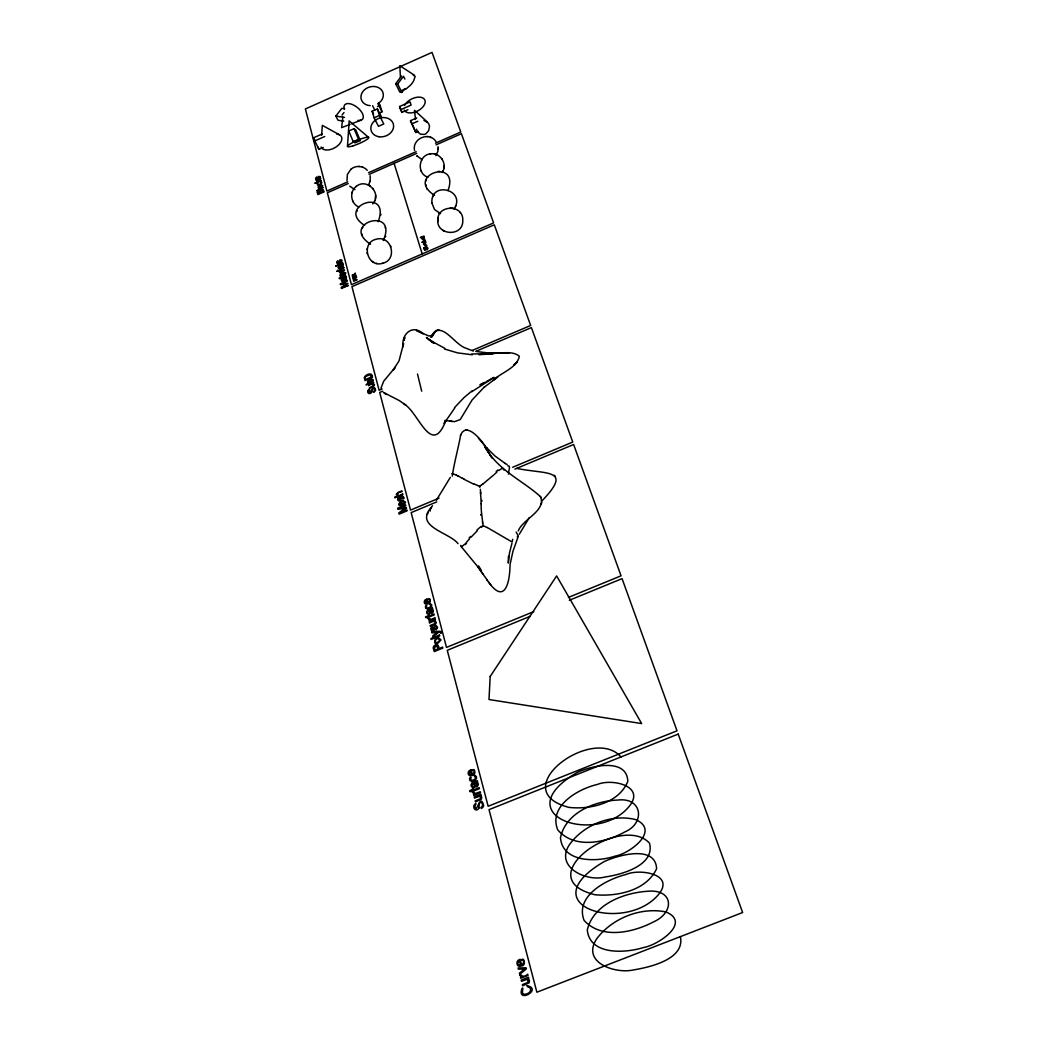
<?xml version="1.0" encoding="UTF-8"?>
<svg xmlns="http://www.w3.org/2000/svg" width="1048" height="1048" viewBox="0 0 1048 1048"><rect width="100%" height="100%" fill="white"/><g stroke="black" fill="none" stroke-linecap="round" stroke-linejoin="round"><path stroke-width="1.5" d="M435.889 155.641L437.854 151.41L438.051 146.655M430.296 153.899C440.121 151.921 448.086 164.392 442.177 172.501M438.182 149.078L438.195 148.266M444.129 165.61L443.946 168.007M508.45 556.292L508.306 563.09L509.485 552.886L511.948 543.322M424.453 249.463C424.257 246.542 423.916 252.489 426.025 249.241A6.367 4.048 -27.9 0 0 426.051 248.913L427.112 247.957L426.824 249.581M381 388.035L383.751 381.131L395.371 367.141L393.38 369.813L399.052 360.813L403.546 343.534L403.035 346.744C401.201 334.142 412.584 323.675 423.169 333.801L416.436 330.461L428.632 335.963L432.104 335.674L433.833 333.932L431.606 337.351M378.158 221.704C391.48 186.19 334.993 206.508 364.573 225.399M380.856 214.971L380.882 214.159M518.262 530.982C522.363 519.31 546.807 510.743 540.375 496.516C522.415 480.534 499.7 470.853 487.019 450.064L489.495 453.26M423.313 242.429L425.147 241.499M433.558 629.088L433.61 628.328M421.82 237.66L423.628 236.73M430.139 511.096L430.178 510.363M433.597 628.538L434.121 626.219L436.047 625.446L437.592 627.556L436.073 629.861L436.086 628.8A1.402 1.074 -33.9 0 0 436.662 627.896L436.662 627.359A3.301 2.515 -34 0 0 436.531 626.94L435.627 626.363L434.763 627.307A11.58 8.843 -33.6 0 0 434.724 627.962L434.553 629.494A1.795 1.362 -34.1 0 1 431.841 630.791A3.341 2.541 -34 0 1 431.186 628.276M347.478 146.34L349.154 120.887L368.582 137.38M321.605 135.349L322.339 125.367L339.631 134.891M400.087 498.638C400.677 491.918 406.965 499.739 402.393 498.874A1.31 0.943 -31.9 0 0 402.943 498.075L402.956 497.708A3.079 2.201 -31.9 0 0 402.838 497.224L401.908 496.765L401.188 497.59A10.808 7.742 -31.6 0 0 401.135 498.18L400.965 499.529A1.677 1.192 -31.9 0 1 398.423 500.761A3.118 2.227 -31.9 0 1 397.86 498.56M400.1 498.416L400.035 499.202M508.529 474.168C508.018 472.019 511.398 465.076 507.795 465.797M342.84 117.101L341.648 127.633L350.084 124.385M382.769 263.245C398.096 259.694 391.441 234.673 376.35 239.206C360.394 242.442 367.403 268.55 382.913 263.205M517.24 536.825L518.197 535.973L516.153 532.004M425.278 241.865L423.523 242.717M438.064 218.167C434.304 235.355 463.347 237.962 462.784 220.46C463.688 203.456 435.627 204.688 437.92 221.495M338.871 262.262L339.945 259.799L342.054 260.232L340.954 262.498L341.425 260.887A2.685 1.69 -29.6 0 0 341.334 260.507L339.932 260.808A9.432 5.908 -29.4 0 0 339.853 261.345L339.696 262.314M317.439 178.474L318.369 176.392L320.308 176.732L319.208 178.71L319.732 177.178A2.424 1.441 -29.1 0 0 319.653 176.942L318.382 177.295A8.502 5.057 -28.9 0 0 318.317 177.688L318.147 178.605A1.323 0.786 -29.1 0 1 316.155 179.601A2.45 1.454 -29.1 0 1 315.776 178.16L315.959 177.754A1.847 1.1 -29.1 0 1 316.614 177.282M354.368 276.934L355.678 275.978M372.708 203.888C382.52 193.697 366.774 177.387 356.268 186.439M375.367 198.504L375.603 195.347M367.075 249.489L367.219 248.69M368.411 185.142L370.232 180.885L370.167 175.697M448.02 190.631C460.269 156.506 403.703 175.592 434.54 195.334M423.772 237.136L422.003 237.935M433.518 629.363L432.051 629.638L432.274 626.927A2.515 1.913 -34 0 0 431.383 627.608A1.533 1.166 -34 0 0 431.147 628.027L431.069 628.263M460.714 434.894C458.055 449.134 454.229 462.718 452.238 476.185M357.067 210.687L356.883 211.447M370.232 180.885L370.049 181.618M356.359 186.361C349.128 191.391 350.608 203.731 358.77 206.967M426.209 180.701L426.418 179.942M383.686 240.005L383.28 240.49C398.856 205.565 338.635 223.185 370.507 244.197M373.599 392.201L373.337 391.559A2.332 1.572 -30.7 0 0 374.123 391.022A1.664 1.127 -30.7 0 0 374.555 390.354A3.026 2.044 -30.7 0 0 374.136 388.441L372.184 389.267A3.039 2.057 -30.6 0 0 372.106 389.646A20.004 13.545 -30.2 0 0 372.027 390.393L371.883 391.638A2.843 1.913 -30.8 0 1 371.726 392.109A2.03 1.376 -30.8 0 1 369.263 393.563A2.148 1.454 -30.8 0 1 368.451 393.262L368.346 393.183A3.956 2.672 -30.7 0 1 367.874 392.424A4.31 2.908 -30.7 0 1 367.809 391.101L367.874 390.956M352.062 192.701L352.285 191.981M430.322 509.616L431.304 507.284C413.881 526.817 449.291 532.227 458.028 543.65M454.033 209.102C466.766 189.727 430.073 180.282 431.907 203.351M541.829 502.464L541.148 504.232M385.468 236.835L385.716 236.114M397.742 498.547L397.821 498.337A1.428 1.022 -31.9 0 1 398.057 497.97A2.345 1.677 -31.9 0 1 398.895 497.341L398.502 499.346L399.511 500.053M455.461 206.574L455.736 205.853M451.845 473.748L456.26 474.875M374.555 200.993L374.843 200.312M362.529 228.006L362.818 227.311M518.223 536.497L512.944 551.287L510.075 564.413C509.734 586.566 503.315 604.761 486.809 579.544M428.187 512.524L427.27 514.489M460.426 435.549C466.059 420.903 481.15 439.924 484.975 445.885L478.451 438.169M433.06 196.29L432.759 196.985M442.898 171.256L443.199 170.575M450.299 477.416L436.361 500.237M519.31 534.231L529.279 517.607M430.663 153.846C418.493 154.645 416.239 173.654 427.964 177.243M430.846 337.377C440.566 317.518 454.701 345.814 466.517 348.316M430.807 508.175L432.483 505.726M353.517 279.488L355.01 278.847A1.729 1.1 -29.6 0 1 355.455 279.436L357.198 279.737L353.674 281.27L353.438 280.353M401.528 76.019L395.672 83.696L399.838 92.132L401.843 92.407L404.751 88.569M395.672 83.696L397.664 83.958L403.519 76.281L404.895 79.098M342.015 115.097L344.006 112.516M343.744 121.123L338.019 120.258L335.819 116.105L341.818 108.363L344.674 108.769M454.662 408.117L444.077 423.458L445.859 420.536C431.959 456.745 419.383 414.864 405.484 404.947M541.895 500.957C573.046 468.508 547.266 474.679 516.834 468.404M454.518 407.606L464.041 397.572L471.914 390.956M469.622 538.738L466.072 542.733M470.997 537.218L477.285 530.786M354.565 274.471L355.429 273.109L354.591 273.947A2.004 1.271 -29.5 0 0 354.185 274.406M464.84 544.056L461.88 546.571L460.675 545.419M365.962 376.298L370.023 374.739L371.346 377.031L365.673 379.455L365.372 378.328A3.458 2.319 -30.6 0 1 365.647 376.245M494.682 474.115L496.962 472.032M493.883 474.849L483.141 483.822M350.897 169.278L347.399 174.413L346.967 180.597M484.517 386.804L472.059 400.035L460.216 419.58L454.491 421.663L444.902 420.431M351.054 169.147C355.652 165.152 363.276 165.702 367.298 170.287M435.981 141.585C429.51 131.105 411.877 138.559 414.55 150.427M498.665 470.539L502.254 468.273A1.52 0.878 -33.8 0 1 502.752 468.273L503.931 470.054M484.084 387.341L497.8 376.926L493.281 380.162C501.429 372.381 516.887 368.202 519.363 356.255C511.306 349.6 499.058 354.591 489.613 352.966L509.184 352.901L487.176 352.809L476.539 351.552M438.745 632.245L433.047 636.752L432.798 635.809L437.448 632.298L432.051 632.9L431.828 632.036C429.195 632.429 445.531 629.429 440.553 633.267M481.517 527.157L482.905 526.135M471.783 391.716L494.053 377.372L486.298 381.616M354.067 279.436L355.259 280.222L353.831 280.091M481.543 484.975L479.932 486.076A17.79 6.629 -36.6 0 1 479.578 486.22M426.877 246.883L423.667 247.957L426.405 246.778M344.949 275.139C348.355 275.166 340.456 279.475 339.709 278.729L339.041 278.375L340.652 277.013L344.818 275.834M424.217 243.726L425.933 242.638L424.073 243.45M424.65 240.713L425.134 239.874M480.534 384.59L484.857 382.363M479.879 384.93L484.137 382.756M353.019 274.746L352.783 276.266L353.766 275.074M424.099 239.258L423.025 239.73M425.881 244.76L424.754 245.245M426.313 246.267L426.864 245.363M342.251 272.336C333.801 280.615 352.089 272.008 343.325 272.559M377.476 106.582L380.057 105.429L378.642 102.638M377.398 108.927L379.428 115.463L383.778 123.978L378.498 126.323L374.123 117.821L372.119 111.271L377.398 108.927L381.734 117.428M323.295 147.414L318.854 149.392L313.457 137.851L322.352 133.908M314.321 141.126L324.71 136.515M379.468 112.948L382.048 111.795L380.057 105.429M374.123 117.821L379.428 115.463M400.637 109.726L399.589 106.516L410.043 101.879L411.117 105.075L400.637 109.726L401.974 112.398L407.947 109.752M354.014 128.668L348.748 131.013L353.255 141.65L355.036 142.882L360.289 140.563L355.796 129.978L354.014 128.668L358.534 139.319L360.289 140.563M353.255 141.65L358.534 139.319M418.283 131.406L415.833 132.493L410.515 120.677L416.659 117.952M411.602 123.978L417.759 121.254M347.713 181.867L326.884 191.05L305.374 108.953L432.038 52.4L460.779 132.009L435.496 143.17M368.542 172.684L416.148 151.698M348.198 183.597L327.343 192.78L351.434 284.689L493.608 222.91L461.395 133.699L436.073 144.86M369.053 174.4L416.711 153.388M340.954 264.882L341.687 264.568A3.681 2.306 -29.6 0 0 342.906 263.886M340.81 264.947L339.473 265.537A4.074 2.554 -29.7 0 0 338.858 265.838A2.437 1.533 -29.7 0 0 338.19 267.764A2.437 1.533 -29.7 0 0 340.089 268.314M421.689 237.32L420.34 237.582L423.864 236.049L424.165 236.822L421.637 238.171M423.182 242.088L421.833 242.35L425.357 240.817L425.671 241.59L424.506 242.874L422.986 242.743M401.345 500.931C391.703 510.704 412.833 501.481 402.602 501.311M426.733 599.142C423.248 599.548 423.379 605.43 427.243 603.962C431.789 604.329 430.623 596.102 428.056 599.587M382.101 388.952L379.101 390.236L351.945 286.641L494.289 224.809L530.642 325.469L472.124 350.477M382.677 391.153L379.677 392.437L410.515 510.101L439.06 498.141M475.831 351.355L531.415 327.605L572.745 442.073L512.655 467.264M317.007 179.051L316.614 177.282M436.741 501.9L411.17 512.616L446.5 647.415L533.773 611.613M514.961 469.111L573.623 444.509L621.045 575.824L568.383 597.426M470.88 769.887C467.028 770.398 467.29 777 471.548 775.559C476.801 776.031 474.81 766.547 472.347 770.476M430.125 609.32L431.003 608.94A4.454 3.367 -33.5 0 0 432.483 608.128M338.399 262.891L337.561 262.393L337.941 260.808A2.044 1.284 -29.6 0 0 337.207 261.345L336.919 261.817A2.725 1.703 -29.6 0 0 337.456 263.493A1.467 0.917 -29.6 0 0 339.722 262.393M429.942 609.386L428.239 610.093A4.939 3.734 -33.7 0 0 427.558 610.421A2.961 2.24 -33.7 0 0 426.85 613.093A2.961 2.24 -33.7 0 0 429.248 614.115M530.144 616.329L447.26 650.31L488.145 806.279L677.008 730.81L622.067 578.64L569.326 600.268M519.887 959.483C515.249 960.191 516.402 968.051 521.17 966.033C526.895 966.164 523.712 955.763 521.511 960.23M428.802 610.814L428.855 610.788A11.816 8.921 -34.1 0 1 429.575 612.176M351.499 123.847L361.272 120.088M473.342 783.655L473.447 783.616A12.89 10.493 -38.6 0 1 474.272 785.266M471.155 769.782L472.307 774.158A2.358 1.913 -37.6 0 0 472.386 770.11M520.136 959.379L521.55 964.553M424.086 239.638L423.589 239.822A3.865 2.45 -27.8 0 1 423.89 240.228M341.936 267.057L342.617 265.576L340.548 265.72A7.65 4.808 -29.8 0 1 341.098 266.546L341.36 266.913M422.685 238.996L424.545 238.237L422.161 239.219M346.128 283.654L346.862 283.51L341.203 287.506L341.452 288.475L348.486 285.41L342.329 287.401L347.962 283.392L341.569 283.956L347.281 280.785L340.259 283.838L340.482 284.702L345.853 283.707M345.251 280.078L345.984 278.585L343.901 278.716A7.716 4.873 -29.9 0 1 344.464 279.541L344.74 279.934M484.373 354.303L492.547 353.661L471.666 353.988M479.08 354.761L494.433 353.477M413.266 75.063L415.139 76.543L413.567 81.037A24.091 13.834 -27 0 1 410.305 85.347L405.851 89.132L402.026 90.285M354.08 276.829L352.875 277.524L353.084 279.017L356.595 277.497L356.307 276.436M523.358 969.007L524.747 968.915L519.428 973.134L519.743 974.391L526.332 968.889L526.044 967.789L518.092 967.959L518.406 969.177L523.24 969.02M465.744 429.811L466.95 429.785M450.247 207.845L450.941 207.858M438.313 171.374L439.007 171.413M358.835 166.449L359.503 166.488M322.391 189.911L320.845 190.749L321.068 192.531L323.243 191.574L322.941 190.435M426.916 136.554L427.584 136.607M472.373 354.787L457.583 352.888L444.444 348.984M439.361 171.453L440.081 171.544M335.819 116.105L344.412 117.389M423.916 120.376L428.187 122.983A19.742 11.751 -27 0 1 429.457 126.703L428.658 130.673L426.038 133.633A3.943 2.345 -26.8 0 1 424.283 134.406L420.602 134.236L417.68 131.917A19.781 11.777 -26.5 0 1 416.567 129.192M452.291 421.466L450.103 421.06L451.23 421.27M452.422 208.028L453.168 208.172M424.165 244.512C427.348 243.45 424.296 245.73 423.497 244.367M376.206 263.297L376.953 263.48M434.475 153.99L435.182 154.161M340.233 271.393L344.451 269.925L339.552 272.716L340.181 271.851L339.29 271.733M440.579 213.622L434.527 209.534L431.841 202.893M473.369 351.028L466.91 348.656M354.918 189.675L349.718 186.203M477.534 485.578L479.198 486.167A20.239 8.305 29.1 0 0 479.578 486.272M483.639 526.044L485.565 526.79A37.086 23.475 28.3 0 1 487.255 527.524M362.32 167.064L363.04 167.326M422.213 159.794L416.816 155.772L417.34 156.414M430.387 137.275L431.095 137.563M473.906 484.137L473.12 483.796A43.322 19.244 30 0 1 472.321 483.429L464.238 479.408M438.745 212.914L439.479 213.229M444.732 348.264L431.265 341.045L434.632 343.259M487.255 527.524L511.778 541.829A1.467 0.707 31.7 0 0 512.236 541.816L512.642 539.288M403.69 403.493L405.877 405.275L399.223 400.533L383.371 392.397M368.817 185.142L370.193 185.928M505.136 463.426L507.206 464.565M385.441 393.747L384.406 393.17L386.699 394.441M462.443 478.412L457.832 475.766M373.612 262.288L372.197 261.411M505.333 463.53L494.944 455.972L486.704 447.797M444.169 231.228L442.78 230.311M414.563 75.312L399.812 65.71L400.454 77.382M428.409 339.12L431.697 341.334L426.418 337.535L433.453 343.207M428.959 339.395L432.156 341.753M554.209 475.307L555.06 475.962M427.296 121.948L414.523 110.328L415.493 119.446M461.12 546.493L478.137 567.178M319.902 191.483L318.251 191.967L318.435 193.697L320.334 192.858L319.968 191.588M424.597 249.765L425.567 249.149A8.712 5.567 -27.5 0 1 425.593 248.586L426.575 247.551L427.689 247.983M484.53 445.348L487.084 448.23M354.067 274.681L352.298 274.904L352.482 276.751L355.993 275.231L354.25 275.218M459.731 212.141L460.269 212.809M488.853 582.308L490.778 584.719M372.944 188.43L373.442 189.085M487.883 451.177L484.687 446.749L489.416 454.007M487.477 580.487L477.783 566.667L482.814 573.832M441.693 158.576L442.177 159.257M540.375 496.516L541.017 497.473M620.992 756.944C592.395 724.299 503.721 790.585 569.025 807.405C590.43 809.75 618.988 803.266 627.804 781.363C627.018 757.324 590.692 765.891 577.042 772.572C505.084 814.676 595.539 846.417 628.839 806.829C646.419 785.987 611.993 778.245 597.57 784.402C578.116 788.817 548.078 806.122 557.733 829.82C574.016 849.207 605.141 843.05 624.687 831.981C645.542 823.374 642.411 797.083 617.914 800.056C594.753 800.842 565.592 812.75 560.47 837.719C562.54 863.002 597.177 862.229 615.268 856.072C629.376 853.74 660.646 830.776 635.73 819.615C611.6 813.484 583.657 824.711 569.326 844.832C554.693 867.141 586.435 882.075 605.076 876.98C621.438 874.7 655.432 865.452 649.485 843.155C621.372 812.711 526.607 878.041 595.159 894.782C617.298 896.682 646.38 890.669 656.611 868.713C655.498 844.518 617.901 855.22 604.395 861.482C528.873 905.341 623.665 934.03 657.764 895.385C676.628 874.163 639.725 868.294 625.984 874.49C606.465 879.39 574.645 895.988 584.077 920.38C601.486 939.702 633.11 932.615 653.533 921.886C675.135 912.336 673.51 888.665 647.337 891.285C623.508 892.857 593.469 904.372 587.286 929.877C589.749 955.684 625.604 953.221 643.878 947.431C657.188 945.375 691.916 922.908 665.991 911.957C640.8 906.769 612.373 918.179 596.888 938.536C580.71 962.483 615.202 974.155 633.49 969.924C649.891 967.225 685.3 959.208 680.375 936.637M478.582 565.881L481.386 570.492M313.457 137.851L314.963 140.602M491.748 457.989L489.717 454.295L490.294 455.356M372.119 111.271L373.573 114.101M372.59 105.717L374.726 109.909M377.778 103.411L382.048 111.795M352.757 201.033L353.137 201.766M399.589 106.516L401.974 112.398M410.515 120.677L415.833 132.493M397.664 83.958L401.843 92.407M343.796 279.934L343.914 280.144A4.546 2.882 -29.6 0 0 344.085 280.432L346.705 279.855L345.879 277.851A2.03 1.284 -29.7 0 0 346.416 277.432L346.246 276.816M421.034 170.627L421.388 171.387M426.837 188.417L427.191 189.177M429.601 612.163L429.746 612.49A5.476 4.14 -33.5 0 0 429.968 612.897C432.732 615.373 434.855 609.53 432.038 609.464A2.45 1.847 -33.5 0 0 432.68 608.954L432.444 608.063M385.127 227.259L385.454 228.032M390.629 246.057L390.956 246.843M394.1 163.357L422.213 253.93M339.12 271.484L340.011 271.131M354.329 277.51L353.255 277.89M355.94 276.751L354.892 277.877L354.722 277.235M318.278 147.205L318.854 149.392M342.866 263.847L343.024 264.45A2.017 1.271 -29.6 0 1 342.434 264.843L343.325 266.834L340.783 267.476A4.52 2.83 -29.6 0 1 340.548 267.135L340.456 266.965A9.733 6.105 -29.9 0 0 339.893 265.996M342.486 272.231L343.154 274.825A1.795 1.14 -29.7 0 0 344.766 273.201A1.795 1.14 -29.7 0 0 343.377 272.336M401.607 500.826L402.484 504.18A2.057 1.467 -31.9 0 0 402.642 501.023M427.008 599.024L427.977 602.744A2.161 1.624 -33.5 0 0 428.108 599.273M438.614 646.695L439.099 648.542L442.597 647.101L442.846 648.057L434.226 651.594L433.505 648.778M401.017 501.966L401.659 504.481A1.847 1.323 -32 0 1 399.891 502.673M471.364 774.485L470.526 771.197A2.659 2.161 -37.7 0 0 469.334 772.049A2.122 1.716 -37.6 0 0 471.364 774.446M417.497 374.031L421.689 391.192M482.866 523.673L483.246 525.899A18.799 12.117 28.5 0 1 483.639 526.057M367.049 252.791L367.18 253.629M361.822 233.914L361.953 234.739M482.656 522.271L481.32 510.756M479.748 487.372L479.748 487.372A19.152 1.192 79 0 0 479.735 486.796M425.907 184.723L426.012 185.548M480.377 492.167L480.914 497.931M473.932 787.795L473.827 786.747A2.07 1.69 -38 0 1 473.015 783.511M429.221 614.351L429.143 613.46A1.899 1.428 -33.7 0 1 428.449 610.722M481.255 509.76L481.098 503.957M343.43 281.506L343.39 280.877A1.572 0.996 -29.8 0 1 342.919 278.978M340.063 268.484L340.037 267.856A1.559 0.983 -29.7 0 1 339.565 265.982M480.98 498.9L481.098 503.721M336.762 134.078A11.397 6.668 -28.5 0 1 337.6 145.829A11.397 6.668 -28.5 0 1 321.16 147.061M423.287 240.005A4.913 3.118 -27.8 0 1 423.549 240.424M425.383 245.389A3.878 2.463 -27.8 0 1 425.619 245.743M425.016 245.52A4.939 3.144 -27.8 0 1 425.278 245.953M427.636 248.022A1.651 1.061 -27.7 0 1 426.916 249.699M340.954 273.777A1.611 1.022 -29.7 0 0 342.434 275.074L341.936 273.161A2.03 1.284 -29.7 0 0 341.019 273.79M346.285 276.855A3.707 2.345 -29.7 0 1 345.041 277.524L342.762 278.545A4.1 2.594 -29.8 0 0 342.198 278.82M343.443 281.336A2.463 1.559 -29.7 0 1 341.53 280.772A2.463 1.559 -29.7 0 1 342.159 278.807M343.246 278.991A9.812 6.209 -30 0 1 343.783 279.947M373.599 392.214A2.751 1.86 -30.7 0 0 375.616 389.987C373.389 382.507 370.913 393.773 368.791 392.188A4.493 3.026 -30.7 0 1 368.66 391.729L368.7 391.022A1.428 0.956 -30.7 0 1 369.197 390.328L369.538 389.267A2.41 1.624 -30.7 0 0 367.848 390.956M399.969 502.699A2.319 1.664 -32 0 1 401.017 501.992M439.466 631.918A2.07 1.585 -34 0 1 440.907 633.175M437.422 644.782A4.218 3.236 -34.5 0 1 438.496 646.721M437.291 644.939A2.803 2.148 -34.5 0 0 433.23 647.769A8.358 6.419 -34.3 0 0 433.505 648.699M472.019 783.118A5.397 4.402 -38.1 0 1 472.766 782.777L475.779 781.546A4.86 3.956 -37.7 0 0 477.39 780.655L477.6 781.638A2.672 2.175 -37.8 0 1 476.827 782.162C480.77 783.878 476.146 788.987 474.783 786.21A5.974 4.873 -37.8 0 1 474.469 785.633M473.945 787.52A3.236 2.633 -38 0 1 471.967 783.079M478.936 808.06A2.528 2.07 -38.9 0 1 475.858 809.868A2.672 2.201 -38.9 0 1 474.796 809.305L474.665 809.174A4.913 4.035 -38.8 0 1 474.024 807.969A5.358 4.402 -38.8 0 1 473.853 805.991L473.919 805.781A3 2.463 -38.9 0 1 475.923 803.515L475.569 805.034A1.782 1.454 -38.9 0 0 474.98 806.004L474.98 807.052A5.594 4.598 -38.7 0 0 475.176 807.746L475.569 808.401A1.598 1.323 -38.9 0 0 475.949 808.65C478.176 807.392 480.534 794.528 483.665 805.44A3.432 2.817 -38.7 0 1 481.281 808.466L480.901 807.445A2.895 2.384 -38.7 0 0 481.87 806.75A2.07 1.703 -38.7 0 0 482.381 805.833A3.76 3.092 -38.8 0 0 481.713 802.912A1.493 1.218 -38.6 0 0 479.394 803.358L479.29 803.881A3.786 3.105 -38.6 0 0 479.211 804.419A24.851 20.567 -37.8 0 0 479.172 805.532L479.067 807.366A3.537 2.908 -39 0 1 478.884 808.047M518.131 961.894A2.332 2.017 -46.5 0 0 520.515 964.841L519.52 960.99A2.921 2.528 -46.5 0 0 518.236 961.933M521.55 959.811A2.594 2.253 -46.4 0 1 521.563 964.605M370.167 105.652A11.371 9.419 -17.4 0 1 361.874 93.154A11.371 9.419 -17.4 0 1 378.957 87.862A11.371 9.419 -17.4 0 1 379.153 102.861M404.58 105.429A11.463 6.72 -26.7 0 1 421.244 97.372A11.463 6.72 -26.7 0 1 420.379 109.28A11.463 6.72 -26.7 0 1 404.24 110.079M344.32 109.005A11.449 5.816 38.4 0 1 350.556 103.896A11.449 5.816 38.4 0 1 362.595 113.852A11.449 5.816 38.4 0 1 357.997 120.337M477.495 485.368A37.636 16.139 29.6 0 1 473.906 483.927M464.329 479.211A72.115 37.283 30.7 0 1 462.548 478.216M456.181 475.085A44.134 18.812 30.7 0 1 457.74 475.949M482.879 525.991A19.519 12.851 -59 0 1 483.207 525.755M476.958 530.013A39.287 22.598 -54.4 0 1 481.346 526.306M469.124 538.03A72.535 27.942 -50.7 0 1 470.552 536.458M466.53 543.257A44.265 26.161 -51.7 0 1 465.273 544.619M483.102 483.757A34.388 14.921 -37.2 0 1 481.504 484.91M496.215 471.508A47.278 30.824 -32.9 0 1 497.944 469.963M482.709 523.201A38.697 3.485 76.4 0 1 482.499 521.812M480.796 515.144A48.103 4.782 -84.9 0 1 480.665 514.489M481.87 500.328A77.644 11.476 72.7 0 1 481.897 501.232M480.311 489.272A37.086 3.367 77.6 0 1 480.836 493.726M470.46 778.9C470.866 781.598 475.032 779.948 475.609 778.101C474.43 776.018 472.648 773.476 476.421 776.555C477.705 779.843 472.399 782.869 470.028 780.603C468.024 777.328 472.818 775.546 470.46 778.9M480.809 797.646L480.115 798.864A6 4.913 -38.3 0 1 479.329 799.231L475.203 800.908L475.464 801.93L481.477 799.074L481.713 796.834L480.167 795.655L481.15 795.262L480.914 794.358L474.207 797.043L474.469 798.065L479.604 796.27L480.809 797.646M527.157 985.644C526.554 987.727 531.061 986.653 530.589 989.64C530.733 991.749 528.795 993.19 527 993.792C518.721 996.766 524.93 985.893 521.97 988.434C516.389 1004.167 542.877 989.325 527.157 985.644M374.45 384.826L373.56 386.306L369.224 388.245L372.381 386.136A4.834 3.249 -30.6 0 0 372.983 385.847C375.223 383.123 369.852 384.118 368.569 385.703L368.398 385.035L373.809 382.716L373.167 383.66L374.45 384.826M436.296 622.499L435.313 624.254L430.374 626.376L430.152 625.512L433.951 623.953A5.489 4.166 -33.8 0 0 434.632 623.625C437.147 620.508 431.514 621.084 429.536 623.115L429.313 622.25L435.47 619.709L434.763 620.848L436.296 622.551M428.318 618.739L429.706 619.748L428.973 620.914L435.116 618.372L434.894 617.508C430.885 621.661 429.601 617.351 428.318 618.739M519.834 975.112L521.55 976.71L520.45 977.129L520.725 978.216L528.022 975.374L527.707 974.182C522.572 979.304 521.367 973.435 519.834 975.112M321.173 182.771C318.422 188.037 316.496 179.47 317.544 185.037C319.195 185.378 321.605 184.304 321.802 182.496C321.238 181.173 319.05 181.828 321.173 182.771M364.363 377.725L364.979 380.555L372.407 377.372C373.088 371.752 365.451 373.874 364.363 377.725M474.22 792.537L475.438 793.506L480.233 791.751L480.508 792.773L473.801 795.458L473.565 794.541C474.98 794.96 471.325 791.384 474.233 792.485M321.985 185.928C319.011 190.657 317.19 184.252 321.985 185.928M368.306 381.8C373.494 384.367 372.276 376.232 368.306 381.8M367.521 381.917L368.569 383.057L366.079 384.865L373.376 381.053C374.057 377.974 367.743 379.022 367.521 381.813M396.406 494.368L397.598 495.861L394.742 497.053L394.939 497.813L402.877 494.473L402.681 493.713C397.847 498.481 394.389 492.298 402.131 491.604L401.934 490.844L397.899 492.547L396.406 494.302M317.374 192.531L317.819 194.574L324.12 191.797C323.151 186.583 318.579 191.365 317.374 192.531M432.523 611.403L431.527 612.53L430.414 611.691A9.288 7.008 -34 0 0 429.68 610.447L431.632 610.093L432.523 611.456M439.898 639.987C433.911 648.28 434.082 634.63 439.898 639.987M426.209 606.858C426.667 609.202 430.322 607.552 430.911 605.993C430.021 604.251 428.436 602.6 431.684 604.644C432.693 607.604 427.767 610.25 425.685 608.22C424.296 605.168 428.357 604.316 426.209 606.805M528.467 981.125L527.668 982.487A6.563 5.725 -47.4 0 1 526.869 982.854L522.376 984.609L522.677 985.814L529.214 982.762L529.423 980.155L527.707 978.727L528.781 978.308L528.506 977.234L521.21 980.077L521.511 981.269L527.105 979.408L528.467 981.19M434.383 647.454L434.999 650.219L438.077 648.961L436.78 645.922L434.383 647.402M440.815 639.974C431.606 652.275 433.885 630.516 440.815 639.974M322.64 185.81C315.92 193.919 317.583 180.963 322.64 185.81M477.495 784.559L476.395 785.777L475.189 784.729A10.126 8.253 -38.5 0 0 474.351 783.236L476.486 782.922L477.495 784.559M490.189 676.458L488.997 699.527L641.664 723.579L556.632 575.928L490.189 676.458M404.476 338.425L404.083 340.273L404.711 337.325L404.476 338.425M432.929 334.194L431.855 335.845L434.239 332.465L432.929 334.194M434.999 331.6L433.964 332.766L436.4 330.447L434.999 331.6M320.609 178.304L318.081 180.806L316.116 180.426L318.435 181.422C306.802 186.963 327.435 178.226 319.326 181.029L320.609 178.304M516.965 362.241L513.913 365.189L516.965 362.241M406.454 508.188L400.1 512.865L406.925 509.996L407.135 510.795L399.118 514.162L398.79 512.917L405.196 508.254L397.873 509.302L397.585 508.188L405.576 504.835L405.786 505.634L399.091 508.437L406.257 507.442L406.454 508.188M323.007 187.527L316.863 190.802L323.007 187.527M342.539 262.563L335.753 266.166L342.539 262.563M337.901 270.305L337.063 271.314L337.901 270.305M343.875 267.699L338.989 270.489L343.875 267.699M428.422 615.268L427.859 616.591C425.436 615.635 423.89 618.477 428.082 617.442L428.278 618.189L428.894 617.102L434.226 614.901L434.003 614.049L428.671 616.25L428.422 615.268M439.466 635.062L430.898 638.586L431.121 639.45L439.688 635.94L439.466 635.062M473.067 788.83L472.19 789.183L472.491 790.349C469.006 789.196 468.129 792.969 472.74 791.358L472.976 792.249L473.631 791.004L479.434 788.672L479.172 787.664L473.369 789.995L473.067 788.83M678.2 734.098L489.023 809.645L536.877 992.22L742.626 912.52L678.2 734.098M438.627 329.701L437.501 329.897L438.627 329.701M427.112 603.045L426.392 600.268A2.437 1.834 -33.5 0 0 425.291 601.041A1.939 1.467 -33.5 0 0 427.099 603.019M379.049 136.751A11.58 9.458 -17.4 0 0 393.288 123.834A11.58 9.458 -17.4 0 0 374.306 121.083A11.58 9.458 -17.4 0 0 379.049 136.751M352.94 145.869A11.515 1.821 -23 0 0 368.726 137.615A11.515 1.821 -23 0 0 352.626 142.58A11.515 1.821 -23 0 0 352.94 145.869"/></g></svg>
